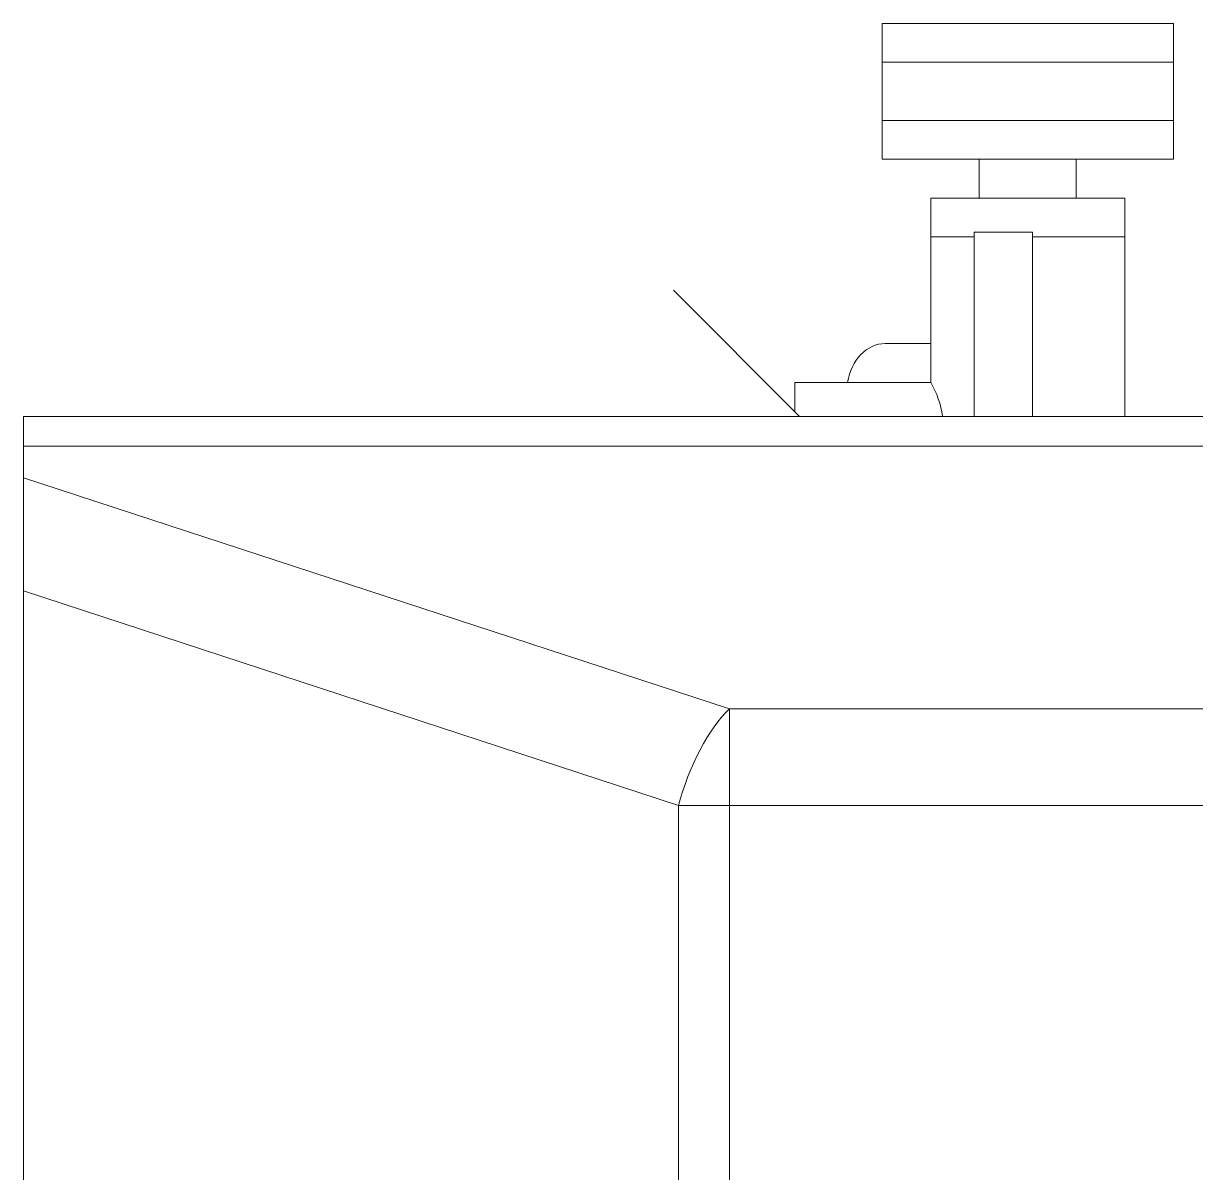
# Model space of a CAD drawing. Header units: millimetres. Extents: x 113490 to 142599, y -20467 to 115.
# Drawn here: x 131894.3 to 131954.7, y -6178.7 to -6119.4 of the extents above; entities that cross this region are included whole.
import ezdxf

# ---------------------------------------------------------------- set-up
doc = ezdxf.new("R2010")
doc.units = ezdxf.units.MM
doc.layers.add('DV1_0', color=7, linetype='Continuous')

msp = doc.modelspace()

# ---------------------------------------------------------------- linework, layer by layer
at = {"layer": 'DV1_0', "color": 7, "linetype": 'Continuous', "lineweight": 15}
for p, q in [((131953.518, -6119.428), (131938.518, -6119.428)), ((131938.518, -6119.428), (131938.518, -6124.428)), ((131953.518, -6124.428), (131953.518, -6119.428)), ((131953.518, -6121.428), (131938.518, -6121.428)), ((131938.518, -6121.428), (131938.518, -6126.428)), ((131953.518, -6126.428), (131953.518, -6121.428)), ((131953.518, -6124.428), (131938.518, -6124.428)), ((131953.518, -6126.428), (131938.518, -6126.428)), ((131943.518, -6126.428), (131943.518, -6128.428)), ((131943.518, -6126.428), (131943.518, -6128.428)), ((131948.518, -6128.428), (131948.518, -6126.428)), ((131948.518, -6128.428), (131948.518, -6126.428)), ((131951.018, -6128.428), (131941.018, -6128.428)), ((131941.018, -6128.428), (131941.018, -6137.928)), ((131951.018, -6139.68), (131951.018, -6128.428)), ((131943.26, -6130.428), (131941.018, -6130.428)), ((131941.018, -6130.428), (131941.018, -6137.948)), ((131943.26, -6139.68), (131943.26, -6130.18)), ((131943.26, -6130.18), (131946.26, -6130.18)), ((131946.26, -6130.18), (131946.26, -6139.68)), ((131951.018, -6130.428), (131946.26, -6130.428)), ((131951.018, -6139.68), (131951.018, -6130.428)), ((131934.259, -6139.68), (131927.759, -6133.18)), ((131941.018, -6135.928), (131938.664, -6135.928)), ((131934.018, -6137.928), (131934.018, -6139.438)), ((131941.018, -6137.928), (131934.018, -6137.928)), ((131894.261, -6139.68), (131894.261, -6141.218)), ((131894.261, -6139.68), (131894.261, -6141.218)), ((131993.243, -6139.68), (131894.261, -6139.68)), ((131894.261, -6141.218), (131894.261, -6142.84)), ((131894.261, -6141.218), (131894.261, -6142.84)), ((131894.261, -6142.84), (131894.261, -6148.673)), ((131894.261, -6142.84), (131894.261, -6148.673)), ((131894.261, -6148.673), (131894.261, -6234.066)), ((131894.261, -6148.673), (131894.261, -6234.066))]:
    msp.add_line(p, q, dxfattribs=at)
at = {"layer": 'DV1_0', "color": 7, "linetype": 'Continuous', "lineweight": 20}
for p, q in [((131994.57, -6141.218), (131894.261, -6141.218)), ((131894.261, -6142.84), (131930.641, -6154.758)), ((131894.261, -6148.673), (131928.02, -6159.733)), ((131930.641, -6154.758), (133045.881, -6154.758)), ((131930.641, -6154.758), (131930.641, -6159.733)), ((131928.02, -6159.733), (131928.02, -6241.13)), ((131930.641, -6159.733), (131928.02, -6159.733)), ((131930.641, -6159.733), (133045.881, -6159.733)), ((131930.641, -6159.733), (131930.641, -6241.13))]:
    msp.add_line(p, q, dxfattribs=at)
at = {"layer": 'DV1_0', "color": 7, "linetype": 'Continuous', "lineweight": 15}
msp.add_arc((131936.677, -6140.428), 5.009, 8.61396, 29.94156, dxfattribs=at)
msp.add_ellipse((131938.664, -6138.428), major_axis=(0, -2.5), ratio=0.790252, start_param=3.141593, end_param=4.511031, dxfattribs=at)
at = {"layer": 'DV1_0', "color": 7, "linetype": 'Continuous', "lineweight": 20}
msp.add_ellipse((131930.641, -6159.733), major_axis=(1.868, 5.702), ratio=0.419085, start_param=0.663512, end_param=1.707243, dxfattribs=at)

doc.saveas('drawing.dxf')
